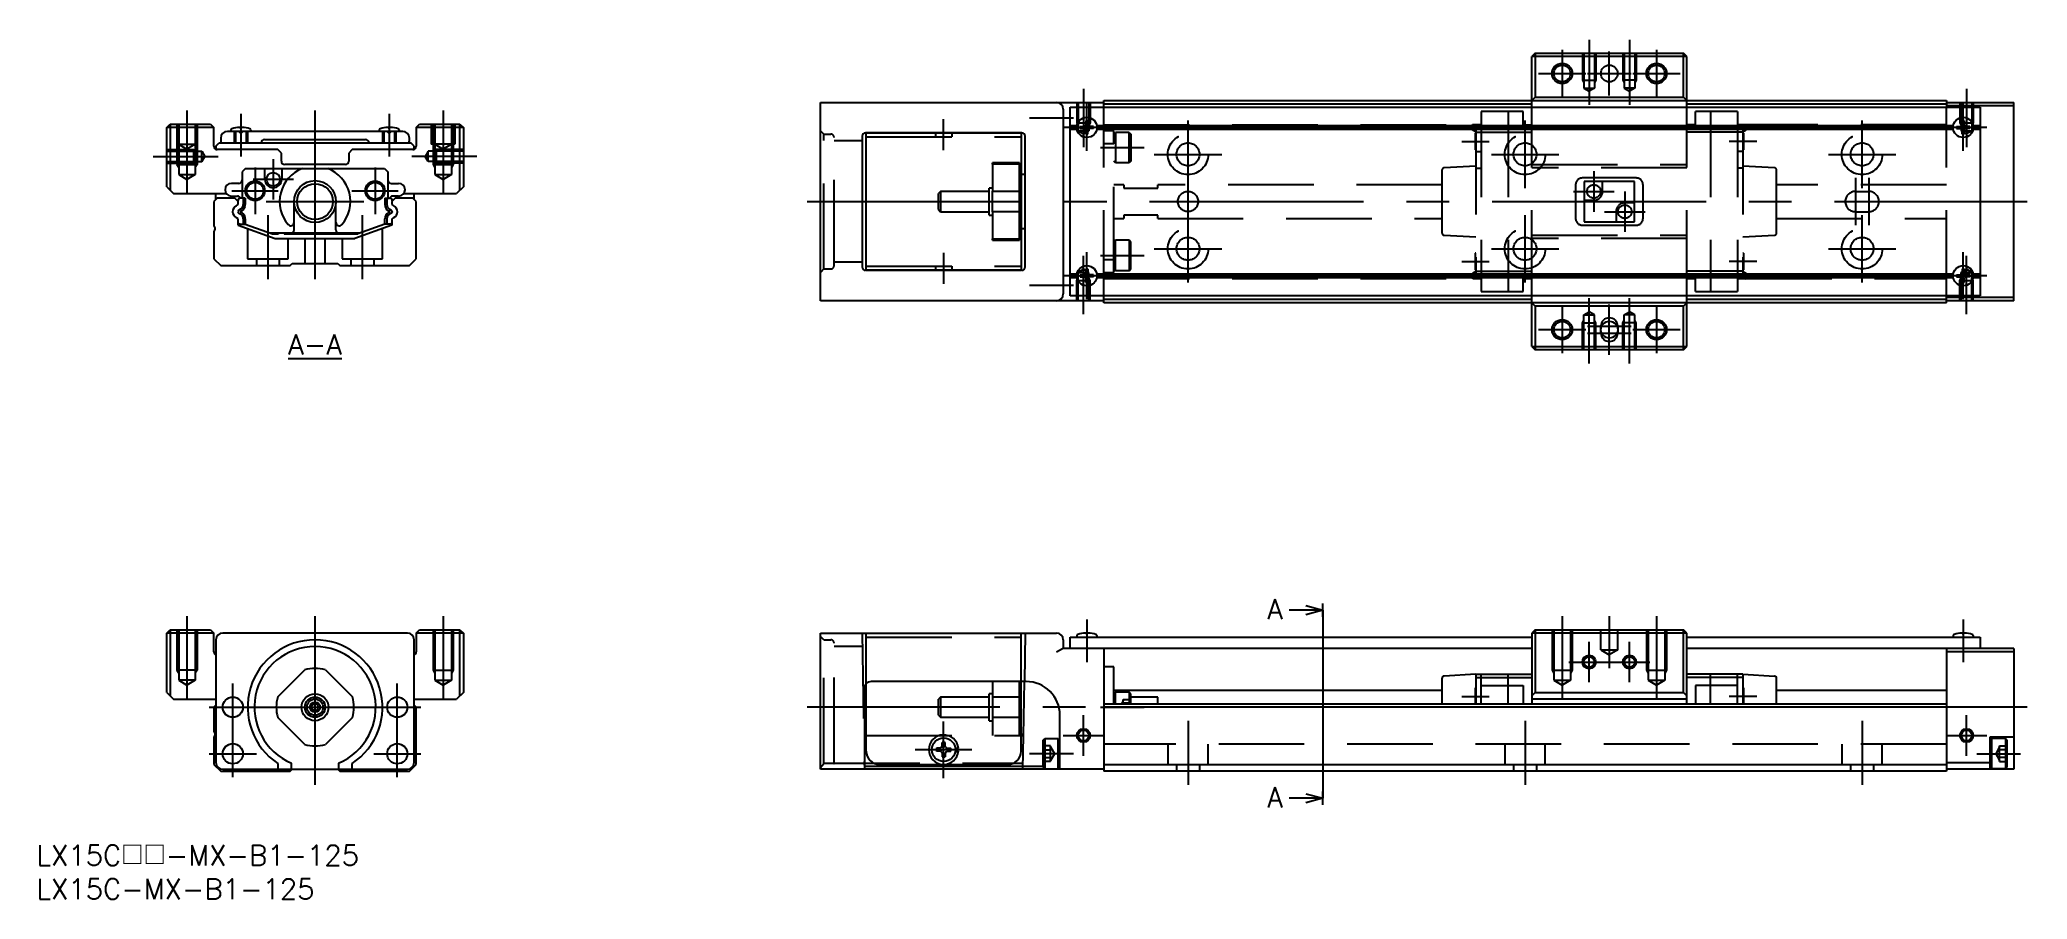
# Model space of a CAD drawing. Extents: x -41 to 254, y -28 to 99.
import ezdxf

# ---------------------------------------------------------------- set-up
doc = ezdxf.new("R2010")
doc.units = 0
doc.linetypes.add('CENTER', pattern=[50.8, 31.75, -6.35, 6.35, -6.35])
doc.linetypes.add('DASHED', pattern=[19.05, 12.7, -6.35])
doc.layers.get('0').update_dxf_attribs({"linetype": 'CONTINUOUS'})
doc.layers.add('CENTER', color=1, linetype='CENTER')
doc.styles.get("Standard").update_dxf_attribs({"font": 'txt.shx', "height": 3, "bigfont": 'bigfont.shx'})

# ---------------------------------------------------------------- blocks, each defined once
blk = doc.blocks.new('*U2')
at = {"color": 7, "linetype": 'CONTINUOUS'}
blk.add_text('LX15C□□-MX-B1-125', height=3, dxfattribs=at).set_placement((-41.35, -23.48))
blk = doc.blocks.new('*U3')
at = {"color": 7, "linetype": 'CONTINUOUS'}
blk.add_text('LX15C-MX-B1-125', height=3, dxfattribs=at).set_placement((-41.35, -28.48))
blk = doc.blocks.new('*U4')
at = {"color": 137, "linetype": 'CONTINUOUS'}
blk.add_text('%%UA-A', height=3, dxfattribs=at).set_placement((-4, 52.3))
blk = doc.blocks.new('*U5')
at = {"color": 137, "linetype": 'CONTINUOUS'}
blk.add_text('A', height=3, dxfattribs=at).set_placement((141.24, -14.86))
blk = doc.blocks.new('_OPEN30')
at = {"color": 0, "linetype": 'BYBLOCK'}
for p, q in [((-1, 0.27), (0, 0)), ((0, 0), (-1, -0.27)), ((0, 0), (-1, 0))]:
    blk.add_line(p, q, dxfattribs=at)
blk = doc.blocks.new('*U6')
at = {"color": 7, "linetype": 'CONTINUOUS'}
blk.add_lwpolyline([(147, -13.5), (144.5, -13.5)], dxfattribs=at)
at = {"color": 7, "linetype": 'CONTINUOUS', "xscale": 2.5, "yscale": 2.5, "zscale": 2.5}
blk.add_blockref('_OPEN30', (149.5, -13.5), dxfattribs=at)
blk = doc.blocks.new('*U7')
at = {"color": 137, "linetype": 'CONTINUOUS'}
blk.add_text('A', height=3, dxfattribs=at).set_placement((141.24, 13.04))
blk = doc.blocks.new('*U8')
at = {"color": 7, "linetype": 'CONTINUOUS'}
blk.add_lwpolyline([(147, 14.4), (144.5, 14.4)], dxfattribs=at)
at = {"color": 7, "linetype": 'CONTINUOUS', "xscale": 2.5, "yscale": 2.5, "zscale": 2.5}
blk.add_blockref('_OPEN30', (149.5, 14.4), dxfattribs=at)

msp = doc.modelspace()

# ---------------------------------------------------------------- linework, layer by layer
at = {"color": 7, "linetype": 'CONTINUOUS'}
for p, q in [((181, 97), (180.5, 96.5)), ((203.5, 96.5), (180.5, 96.5)), ((180.5, 89), (180.5, 96.5)), ((181, 97), (203, 97)), ((181, 97), (181, 90.5)), ((203, 90.5), (203, 97)), ((203.5, 96.5), (203, 97)), ((203.5, 89), (203.5, 96.5)), ((75, 60.3), (75, 89.7)), ((75, 89.7), (117, 89.7)), ((111, 88.7), (111, 61.3)), ((112, 89), (247, 89)), ((112, 61), (112, 89)), ((117, 90), (242, 90)), ((117, 89), (117, 90)), ((117, 89.5), (180.5, 89.5)), ((181, 90.5), (180.5, 90)), ((181, 90.5), (203, 90.5)), ((203.5, 90), (203, 90.5)), ((203.5, 89.5), (242, 89.5)), ((242, 90), (242, 89)), ((242, 89.7), (252, 89.7)), ((252, 89.2), (242, 89.2)), ((247, 89), (247, 61)), ((252, 60.3), (252, 89.7)), ((-22, 86), (-21.5, 86.5)), ((-22, 77.2), (-22, 86)), ((-15, 86), (-22, 86)), ((-21.5, 86.5), (-21.5, 76.7)), ((-21.5, 86.5), (-15.5, 86.5)), ((-15.5, 86.5), (-15, 86)), ((-15, 83.2), (-15, 86)), ((-12.48, 85.62), (-12.5, 85.4)), ((-11.15, 85.89), (-11.16, 85.99)), ((-10.85, 85.89), (-11.15, 85.89)), ((-10.85, 85.89), (-10.84, 85.99)), ((-9.52, 85.62), (-9.5, 85.4)), ((9.52, 85.62), (9.5, 85.4)), ((10.85, 85.89), (10.84, 85.99)), ((11.15, 85.89), (10.85, 85.89)), ((11.15, 85.89), (11.16, 85.99)), ((12.48, 85.62), (12.5, 85.4)), ((15, 86), (15.5, 86.5)), ((15, 86), (15, 83.2)), ((22, 86), (15, 86)), ((15.5, 86.5), (21.5, 86.5)), ((21.5, 76.7), (21.5, 86.5)), ((21.5, 86.5), (22, 86)), ((22, 86), (22, 77.2)), ((112, 86.3), (113.03, 86.3)), ((113, 86), (112, 86)), ((113.03, 85.7), (112, 85.7)), ((113.51, 86.15), (114.16, 86.16)), ((113.51, 85.85), (114.16, 85.84)), ((114.35, 86.99), (114.34, 86.34)), ((114.35, 85.01), (114.34, 85.66)), ((114.65, 86.99), (114.66, 86.34)), ((114.65, 85.01), (114.66, 85.66)), ((115.49, 86.15), (114.84, 86.16)), ((115.49, 85.85), (114.84, 85.84)), ((115.97, 86.3), (243.03, 86.3)), ((243.03, 85.7), (115.97, 85.7)), ((243, 86), (116, 86)), ((243.51, 86.15), (244.16, 86.16)), ((243.51, 85.85), (244.16, 85.84)), ((244.35, 86.99), (244.34, 86.34)), ((244.35, 85.01), (244.34, 85.66)), ((244.65, 86.99), (244.66, 86.34)), ((244.65, 85.01), (244.66, 85.66)), ((245.49, 86.15), (244.84, 86.16)), ((245.49, 85.85), (244.84, 85.84)), ((245.97, 86.3), (247, 86.3)), ((247, 85.7), (245.97, 85.7)), ((247, 86), (246, 86)), ((-14.7, 83.2), (-14.2, 83.7)), ((-14.7, 83.2), (-14.7, 82.74)), ((-5.5, 82.7), (-14.5, 82.7)), ((-14.2, 83.7), (14.2, 83.7)), ((-14, 84.4), (-14, 84)), ((13, 85.4), (-13, 85.4)), ((-11, 85.1), (-11.3, 85.4)), ((-10.7, 85.4), (-11, 85.1)), ((-7.5, 84.2), (7.5, 84.2)), ((-5, 82.2), (-5.5, 82.7)), ((5.5, 82.7), (5, 82.2)), ((14.5, 82.7), (5.5, 82.7)), ((11, 85.1), (10.7, 85.4)), ((11.3, 85.4), (11, 85.1)), ((14, 84), (14, 84.4)), ((14.7, 83.2), (14.2, 83.7)), ((14.7, 82.74), (14.7, 83.2)), ((81.15, 84.7), (81.15, 65.3)), ((104.85, 85.2), (81.65, 85.2)), ((81.75, 64.8), (81.75, 85.2)), ((81.75, 85.2), (104.75, 85.2)), ((104.75, 85.2), (104.75, 64.8)), ((105.35, 65.3), (105.35, 84.7)), ((-10.3, 79.9), (-10.8, 79.4)), ((-10.3, 79.9), (10.3, 79.9)), ((-7.45, 78.3), (-7.45, 79.9)), ((-5, 81), (-5, 82.2)), ((-4.95, 79.9), (-4.95, 78.3)), ((4.5, 80.5), (-4.5, 80.5)), ((5, 82.2), (5, 81)), ((10.3, 79.9), (10.8, 79.4)), ((-22, 77.2), (-21, 76.2)), ((-11.3, 77.7), (-12.4, 77.7)), ((-10.8, 79.4), (-10.8, 75.5)), ((10.8, 79.4), (10.8, 75.5)), ((11.3, 77.7), (12.4, 77.7)), ((22, 77.2), (21, 76.2)), ((105.35, 79), (104.75, 79)), ((-21, 76.2), (-13.17, 76.2)), ((-14.5, 75.5), (-15, 75)), ((-15, 75), (-15, 71.4)), ((-14.7, 75.3), (-14.7, 76.2)), ((-11.9, 75.5), (-14.5, 75.5)), ((-12.4, 75.8), (-11.5, 75.8)), ((-11.4, 75), (-11.9, 75.5)), ((-11.7, 74.37), (-11.4, 74.54)), ((-11.29, 73.74), (-11.47, 73.5)), ((-11.45, 75.1), (-11.45, 75.05)), ((-11.4, 74.54), (-11.4, 75)), ((-11.05, 73.88), (-11.29, 73.74)), ((-10.35, 75.5), (-11.05, 75.5)), ((-10.65, 75.5), (-10.65, 74.57)), ((-10.35, 75.5), (-10.35, 74.57)), ((-3.1, 70.8), (-3.1, 75)), ((3.1, 70.8), (3.1, 75)), ((10.35, 75.5), (11.05, 75.5)), ((10.35, 75.5), (10.35, 74.57)), ((10.65, 75.5), (10.65, 74.57)), ((11.05, 73.88), (11.29, 73.74)), ((11.29, 73.74), (11.47, 73.5)), ((11.9, 75.5), (11.4, 75)), ((11.4, 75), (11.4, 74.54)), ((11.4, 74.54), (11.66, 74.39)), ((11.45, 75.1), (11.45, 75.05)), ((12.4, 75.8), (11.5, 75.8)), ((14.5, 75.5), (11.9, 75.5)), ((13.17, 76.2), (21, 76.2)), ((15, 75), (14.5, 75.5)), ((14.7, 75.3), (14.7, 76.2)), ((15, 66.5), (15, 75)), ((-11.4, 72.46), (-11.66, 72.61)), ((-11.47, 73.5), (-11.32, 73.28)), ((-11.4, 71.5), (-11.4, 72.46)), ((-11.4, 71.5), (-5.91, 69.5)), ((-11.32, 73.28), (-11.03, 73.11)), ((-10.9, 73.62), (-11.11, 73.5)), ((-11.11, 73.5), (-10.88, 73.37)), ((-11.05, 71.66), (-10.35, 71.66)), ((-10.65, 72.46), (-10.65, 71.66)), ((-10.35, 72.46), (-10.35, 71.66)), ((-10.35, 71.66), (-6.33, 70.2)), ((11.4, 71.5), (5.91, 69.5)), ((10.35, 71.66), (6.33, 70.2)), ((10.35, 71.66), (10.35, 72.46)), ((11.05, 71.66), (10.35, 71.66)), ((10.65, 72.46), (10.65, 71.66)), ((11.11, 73.5), (10.88, 73.37)), ((10.9, 73.62), (11.11, 73.5)), ((11.32, 73.28), (11.03, 73.11)), ((11.47, 73.5), (11.32, 73.28)), ((11.7, 72.63), (11.4, 72.46)), ((11.4, 72.46), (11.4, 71.5)), ((104.75, 71), (105.35, 71)), ((-15, 70.6), (-15, 66.5)), ((6.6, 70.3), (-6.6, 70.3)), ((-6.33, 70.2), (-5.4, 70.2)), ((-5.91, 69.5), (5.91, 69.5)), ((-4.6, 70.2), (6.33, 70.2)), ((-15, 66.5), (-14, 65.5)), ((-14, 65.5), (-3.7, 65.5)), ((-3.7, 65.5), (-3.4, 65.8)), ((-3.4, 65.8), (3.4, 65.8)), ((3.4, 65.8), (3.7, 65.5)), ((3.7, 65.5), (14, 65.5)), ((14, 65.5), (15, 66.5)), ((114.35, 64.99), (114.34, 64.34)), ((114.65, 64.99), (114.66, 64.34)), ((244.35, 64.99), (244.34, 64.34)), ((244.65, 64.99), (244.66, 64.34)), ((104.85, 64.8), (81.65, 64.8)), ((81.75, 64.8), (104.75, 64.8)), ((112, 64.3), (113.03, 64.3)), ((113, 64), (112, 64)), ((113.03, 63.7), (112, 63.7)), ((113.51, 64.15), (114.16, 64.16)), ((113.51, 63.85), (114.16, 63.84)), ((114.35, 63.01), (114.34, 63.66)), ((114.65, 63.01), (114.66, 63.66)), ((115.49, 64.15), (114.84, 64.16)), ((115.49, 63.85), (114.84, 63.84)), ((115.97, 64.3), (243.03, 64.3)), ((243.03, 63.7), (115.97, 63.7)), ((243, 64), (116, 64)), ((243.51, 64.15), (244.16, 64.16)), ((243.51, 63.85), (244.16, 63.84)), ((244.35, 63.01), (244.34, 63.66)), ((244.65, 63.01), (244.66, 63.66)), ((245.49, 64.15), (244.84, 64.16)), ((245.49, 63.85), (244.84, 63.84)), ((245.97, 64.3), (247, 64.3)), ((247, 63.7), (245.97, 63.7)), ((247, 64), (246, 64)), ((117, 60.3), (75, 60.3)), ((247, 61), (112, 61)), ((117, 60), (117, 61)), ((117, 60.5), (180.5, 60.5)), ((242, 60), (117, 60)), ((180.5, 53.5), (180.5, 61)), ((180.5, 60), (181, 59.5)), ((203, 59.5), (181, 59.5)), ((181, 59.5), (181, 53)), ((203, 59.5), (203.5, 60)), ((203, 53), (203, 59.5)), ((203.5, 53.5), (203.5, 61)), ((203.5, 60.5), (242, 60.5)), ((242, 60), (242, 61)), ((242, 60.8), (252, 60.8)), ((252, 60.3), (242, 60.3)), ((190.75, 55.5), (190.75, 56.5)), ((193.25, 56.5), (193.25, 55.5)), ((180.5, 53.5), (203.5, 53.5)), ((180.5, 53.5), (181, 53)), ((203, 53), (203.5, 53.5)), ((203, 53), (181, 53)), ((-22, 11), (-21.5, 11.5)), ((-22, 2.2), (-22, 11)), ((-15, 11), (-22, 11)), ((-21.5, 11.5), (-21.5, 1.7)), ((-21.5, 11.5), (-15.5, 11.5)), ((-15.5, 11.5), (-15, 11)), ((-15, 8.2), (-15, 11)), ((-14.7, 10), (-14.7, -8.2)), ((13.7, 11), (-13.7, 11)), ((14.7, -8.2), (14.7, 10)), ((15, 11), (15.5, 11.5)), ((22, 11), (15, 11)), ((15, 11), (15, 8.2)), ((15.5, 11.5), (21.5, 11.5)), ((21.5, 1.7), (21.5, 11.5)), ((21.5, 11.5), (22, 11)), ((22, 11), (22, 2.2)), ((75, 11), (110, 11)), ((75, -9.2), (75, 11)), ((111, 10), (111, 8.7)), ((112, 10.4), (180.5, 10.4)), ((112, 8.7), (112, 10.4)), ((113.02, 10.62), (113, 10.4)), ((114.35, 10.89), (114.34, 10.99)), ((114.65, 10.89), (114.35, 10.89)), ((114.65, 10.89), (114.66, 10.99)), ((115.98, 10.62), (116, 10.4)), ((181, 11.5), (180.5, 11)), ((203.5, 11), (180.5, 11)), ((180.5, 11), (180.5, 0.5)), ((181, 11.5), (203, 11.5)), ((181, 11.5), (181, 2.2)), ((203, 2.2), (203, 11.5)), ((203.5, 11), (203, 11.5)), ((203.5, 0.5), (203.5, 11)), ((203.5, 10.4), (247, 10.4)), ((243.02, 10.62), (243, 10.4)), ((244.35, 10.89), (244.34, 10.99)), ((244.65, 10.89), (244.35, 10.89)), ((244.65, 10.89), (244.66, 10.99)), ((245.98, 10.62), (246, 10.4)), ((247, 10.4), (247, 8.7)), ((110, 8.2), (110.87, 8.7)), ((180.5, 8.7), (110.87, 8.7)), ((117, 8.7), (117, -9.5)), ((118.5, 6), (117, 6)), ((118.5, 0.5), (118.5, 6)), ((252, 8.7), (203.5, 8.7)), ((242, 8.7), (242, -9.5)), ((252, 8.2), (242, 8.2)), ((252, 8.7), (252, -9.2)), ((-5.54, 1.53), (-1.53, 5.54)), ((1.53, 5.54), (5.54, 1.53)), ((81.75, -6.5), (81.75, 3.46)), ((104.75, 3.8), (82.5, 3.8)), ((104.75, -6.5), (104.75, 3.8)), ((105.5, 3.8), (104.75, 3.8)), ((105.09, -4.2), (105.23, 3.8)), ((167.2, 0.5), (167.2, 4.32)), ((172.2, 4.9), (167.48, 4.62)), ((172.2, 4.9), (180.5, 4.9)), ((172.2, 4.9), (172.2, 0.5)), ((172.2, 4.4), (180.5, 4.4)), ((173, 0.5), (173, 4.9)), ((173, 3.2), (179.2, 3.2)), ((177, 0.5), (177, 4.9)), ((179.2, 3.2), (179.2, 0.5)), ((211.8, 4.9), (203.5, 4.9)), ((211.8, 4.4), (203.5, 4.4)), ((204.8, 3.2), (204.8, 0.5)), ((211, 3.2), (204.8, 3.2)), ((207, 0.5), (207, 4.9)), ((211, 0.5), (211, 4.9)), ((211.8, 4.9), (211.8, 0.5)), ((211.8, 4.9), (216.52, 4.62)), ((216.8, 0.5), (216.8, 4.32)), ((-22, 2.2), (-21, 1.2)), ((-21, 1.2), (-14.7, 1.2)), ((-14.7, 0.3), (-15, 0)), ((-15, 0), (-15, -3.6)), ((14.7, 1.2), (21, 1.2)), ((15, 0), (14.7, 0.3)), ((15, -8.5), (15, 0)), ((22, 2.2), (21, 1.2)), ((81.5, 2.8), (81.5, -9.2)), ((117, 0.5), (242, 0.5)), ((242, 0), (117, 0)), ((167.2, 2.5), (118.5, 2.5)), ((118.75, 2.25), (118.5, 2)), ((118.75, 0.5), (118.75, 2.25)), ((120.75, 2.25), (118.75, 2.25)), ((120.75, 2.25), (120.75, 0.5)), ((121, 2), (120.75, 2.25)), ((121, 0.5), (121, 2)), ((125, 1.5), (121, 1.5)), ((125, 0.5), (125, 1.5)), ((172.1, 2.85), (172.1, 0.5)), ((172.2, 2.85), (172.1, 2.85)), ((181, 2.2), (180.5, 1.7)), ((203.5, 1.2), (180.5, 1.2)), ((181, 2.2), (203, 2.2)), ((203.5, 1.7), (203, 2.2)), ((211.9, 2.85), (211.8, 2.85)), ((211.9, 2.85), (211.9, 0.5)), ((242, 2.5), (216.8, 2.5)), ((-1.53, -5.54), (-5.54, -1.53)), ((5.54, -1.53), (1.53, -5.54)), ((110.5, -9.2), (110.5, -1.2)), ((-15, -4.4), (-15, -8.5)), ((81.5, -4.2), (81.75, -4.2)), ((92.91, -5.96), (93.01, -5.73)), ((93.01, -5.73), (93.02, -5.22)), ((93.49, -5.73), (93.48, -5.22)), ((93.59, -5.96), (93.49, -5.73)), ((104.75, -4), (105.09, -4)), ((104.75, -4.2), (105.09, -4.2)), ((108, -4.9), (108.25, -4.65)), ((108, -8.9), (108, -4.9)), ((108.25, -4.65), (108.25, -9.15)), ((108.25, -4.65), (110.25, -4.65)), ((110.25, -9.15), (110.25, -4.65)), ((110.25, -4.65), (110.5, -4.9)), ((248.5, -9.2), (248.5, -4.4)), ((248.5, -4.4), (252, -4.4)), ((248.75, -4.65), (248.5, -4.9)), ((248.75, -9.15), (248.75, -4.65)), ((250.75, -4.65), (248.75, -4.65)), ((250.75, -4.65), (250.75, -9.15)), ((251, -4.9), (250.75, -4.65)), ((251, -8.9), (251, -4.9)), ((-15, -8.5), (-14, -9.5)), ((-5.5, -8.35), (-5.5, -9.2)), ((-3.5, -9.2), (-3.5, -8.29)), ((3.5, -8.29), (3.5, -9.2)), ((5.5, -9.2), (5.5, -8.35)), ((14, -9.5), (15, -8.5)), ((81.5, -8.72), (108, -8.72)), ((83.75, -8.5), (102.75, -8.5)), ((92.68, -6.06), (92.17, -6.07)), ((92.68, -6.54), (92.17, -6.53)), ((92.91, -5.96), (92.68, -6.06)), ((92.91, -6.64), (92.68, -6.54)), ((92.91, -6.64), (93.01, -6.87)), ((93.01, -6.87), (93.02, -7.38)), ((93.49, -6.87), (93.48, -7.38)), ((93.59, -6.64), (93.49, -6.87)), ((93.59, -5.96), (93.82, -6.06)), ((93.59, -6.64), (93.82, -6.54)), ((93.82, -6.06), (94.33, -6.07)), ((93.82, -6.54), (94.33, -6.53)), ((95.43, -6.63), (94.97, -6.63)), ((95.44, -6.11), (94.99, -6.11)), ((95.44, -6.49), (94.99, -6.49)), ((117, -8.5), (242, -8.5)), ((242, -8.2), (248.5, -8.2)), ((-14, -9.5), (-3.7, -9.5)), ((-13.7, -9.2), (13.7, -9.2)), ((-3.7, -9.5), (-3.4, -9.2)), ((3.4, -9.2), (3.7, -9.5)), ((3.7, -9.5), (14, -9.5)), ((117, -9.2), (75, -9.2)), ((108.25, -9.15), (108, -8.9)), ((108.25, -9.15), (110.25, -9.15)), ((110.5, -8.9), (110.25, -9.15)), ((242, -9.5), (117, -9.5)), ((252, -9.2), (242, -9.2)), ((248.5, -8.9), (248.75, -9.15)), ((250.75, -9.15), (248.75, -9.15)), ((250.75, -9.15), (251, -8.9))]:
    msp.add_line(p, q, dxfattribs=at)
at = {"color": 3, "linetype": 'DASHED'}
for p, q in [((188, 97), (188, 93)), ((188.22, 97), (188.22, 91.8)), ((189.78, 97), (189.78, 91.8)), ((190, 97), (190, 93)), ((194, 97), (194, 93)), ((194.22, 97), (194.22, 91.8)), ((195.78, 97), (195.78, 91.8)), ((196, 97), (196, 93)), ((188, 93), (190, 93)), ((188, 93), (188.22, 92.63)), ((188.22, 91.8), (189.78, 91.8)), ((188.22, 91.8), (189, 91.35)), ((189.78, 91.8), (189, 91.35)), ((190, 93), (189.78, 92.63)), ((194, 93), (194.22, 92.63)), ((196, 93), (194, 93)), ((194.22, 91.8), (195, 91.35)), ((195.78, 91.8), (194.22, 91.8)), ((195.78, 91.8), (195, 91.35)), ((196, 93), (195.78, 92.63)), ((113, 89.7), (113, 86.7)), ((113.22, 89.7), (113.22, 85.5)), ((114.78, 89.7), (114.78, 85.5)), ((115, 89.7), (115, 86.7)), ((117, 61), (117, 89)), ((180.5, 61), (180.5, 89)), ((203.5, 61), (203.5, 89)), ((242, 61), (242, 89)), ((244, 89.7), (244, 86.7)), ((244.22, 89.7), (244.22, 85.5)), ((245.78, 89.7), (245.78, 85.5)), ((246, 89.7), (246, 86.7)), ((-20.5, 86.5), (-20.5, 80.5)), ((-20.25, 86.5), (-20.25, 83.5)), ((-20.23, 86.5), (-20.23, 79)), ((-17.77, 86.5), (-17.77, 79)), ((-17.75, 86.5), (-17.75, 83.5)), ((-17.5, 86.5), (-17.5, 80.5)), ((17.25, 86.5), (17.25, 83.5)), ((17.5, 86.5), (17.5, 80.5)), ((17.77, 86.5), (17.77, 79)), ((20.23, 86.5), (20.23, 79)), ((20.5, 86.5), (20.5, 80.5)), ((20.75, 86.5), (20.75, 83.5)), ((113, 86.7), (113.22, 86.33)), ((113, 86.7), (115, 86.7)), ((115, 86.7), (114.78, 86.33)), ((117, 86.4), (171.7, 86.4)), ((173, 85.8), (171.7, 86.45)), ((171.7, 85.65), (171.7, 86.45)), ((172.2, 85.35), (171.7, 85.65)), ((173, 86.4), (171.8, 86.4)), ((171.9, 86.4), (173, 86.12)), ((172.2, 85.8), (172.2, 64.2)), ((172.2, 85.8), (180.5, 85.8)), ((172.85, 86.4), (173, 86.36)), ((173, 88.35), (173, 61.65)), ((179.2, 88.35), (173, 88.35)), ((177, 88.35), (177, 61.65)), ((179.2, 85.8), (179.2, 88.35)), ((179.2, 86.4), (180.5, 86.4)), ((179.2, 86), (180.5, 86)), ((204.8, 86.4), (203.5, 86.4)), ((204.8, 86), (203.5, 86)), ((211.8, 85.8), (203.5, 85.8)), ((211, 88.35), (204.8, 88.35)), ((204.8, 85.8), (204.8, 88.35)), ((207, 88.35), (207, 61.65)), ((211, 88.35), (211, 61.65)), ((211, 85.8), (212.3, 86.45)), ((212.2, 86.4), (211, 86.4)), ((212.1, 86.4), (211, 86.12)), ((211.15, 86.4), (211, 86.36)), ((211.8, 85.8), (211.8, 64.2)), ((211.8, 85.35), (212.3, 85.65)), ((212.3, 85.65), (212.3, 86.45)), ((242, 86.4), (212.3, 86.4)), ((244, 86.7), (246, 86.7)), ((244, 86.7), (244.22, 86.33)), ((246, 86.7), (245.78, 86.33)), ((-22, 82.7), (-18, 82.7)), ((-20.25, 83.5), (-19, 82.78)), ((-20.25, 83.5), (-17.75, 83.5)), ((-17.75, 83.5), (-19, 82.78)), ((-18, 82.7), (-17.63, 82.48)), ((-18, 80.7), (-18, 82.7)), ((-12, 85.4), (-12, 83.7)), ((-11.78, 85.4), (-11.78, 83.7)), ((-10.22, 85.4), (-10.22, 83.7)), ((-10, 85.4), (-10, 83.7)), ((10, 85.4), (10, 83.7)), ((10.22, 85.4), (10.22, 83.7)), ((11.78, 85.4), (11.78, 83.7)), ((12, 85.4), (12, 83.7)), ((20.75, 83.5), (17.25, 83.5)), ((18, 82.7), (17.63, 82.48)), ((17.75, 83.5), (19, 82.78)), ((22, 82.7), (18, 82.7)), ((18, 80.7), (18, 82.7)), ((20.25, 83.5), (19, 82.78)), ((75.5, 85), (75, 85.5)), ((75.5, 65), (75.5, 85)), ((75.5, 85), (76.5, 85)), ((77, 65.5), (77, 84.5)), ((81.18, 84), (77, 84)), ((81.75, 84.6), (104.75, 84.6)), ((92.05, 85.2), (92.05, 84.6)), ((94.45, 85.2), (94.45, 84.6)), ((113.22, 85.5), (114, 85.05)), ((113.22, 85.5), (114.78, 85.5)), ((114.78, 85.5), (114, 85.05)), ((118.5, 85.5), (117, 85.5)), ((117, 83.62), (118.5, 83.62)), ((118.5, 64.5), (118.5, 85.5)), ((118.5, 85), (118.75, 85.25)), ((118.75, 85.25), (118.75, 80.75)), ((120.75, 85.25), (118.75, 85.25)), ((120.75, 80.75), (120.75, 85.25)), ((120.75, 85.25), (121, 85)), ((121, 85), (121, 81)), ((172.1, 85.15), (172.1, 82.65)), ((172.2, 85.15), (172.1, 85.15)), ((172.1, 82.65), (172.2, 82.65)), ((172.2, 85.3), (180.5, 85.3)), ((211.8, 85.3), (203.5, 85.3)), ((211.9, 85.15), (211.8, 85.15)), ((211.8, 82.65), (211.9, 82.65)), ((211.9, 85.15), (211.9, 82.65)), ((244.22, 85.5), (245, 85.05)), ((244.22, 85.5), (245.78, 85.5)), ((245.78, 85.5), (245, 85.05)), ((-22, 82.48), (-16.8, 82.48)), ((-22, 80.92), (-16.8, 80.92)), ((-22, 80.7), (-18, 80.7)), ((-20.5, 80.5), (-17.5, 80.5)), ((-20.5, 80.5), (-20.23, 80.03)), ((-18, 80.7), (-17.63, 80.92)), ((-17.5, 80.5), (-17.77, 80.03)), ((-16.8, 80.92), (-16.8, 82.48)), ((-16.8, 82.48), (-16.35, 81.7)), ((-16.8, 80.92), (-16.35, 81.7)), ((16.8, 82.48), (16.35, 81.7)), ((16.8, 80.92), (16.35, 81.7)), ((22, 82.48), (16.8, 82.48)), ((16.8, 80.92), (16.8, 82.48)), ((22, 80.92), (16.8, 80.92)), ((17.5, 80.5), (20.5, 80.5)), ((17.5, 80.5), (17.77, 80.03)), ((18, 80.7), (17.63, 80.92)), ((22, 80.7), (18, 80.7)), ((20.5, 80.5), (20.23, 80.03)), ((104.5, 80.75), (100.5, 80.75)), ((100.5, 80.54), (100.5, 80.75)), ((100.5, 80.54), (100.5, 76.53)), ((104.5, 80.54), (100.5, 80.54)), ((104.5, 80.54), (104.5, 80.75)), ((104.5, 76.53), (104.5, 80.54)), ((118.75, 80.75), (118.5, 81)), ((120.75, 80.75), (118.75, 80.75)), ((121, 81), (120.75, 80.75)), ((167.2, 70.3), (167.2, 79.7)), ((172.2, 80.25), (167.48, 80)), ((172.2, 82.45), (173, 82.45)), ((172.2, 79.95), (173, 79.95)), ((180.5, 80.5), (203.5, 80.5)), ((203.5, 80), (180.5, 80)), ((211.8, 82.45), (211, 82.45)), ((211.8, 79.95), (211, 79.95)), ((216.52, 80), (211.8, 80.25)), ((216.8, 70.3), (216.8, 79.7)), ((-20.23, 79), (-17.77, 79)), ((-20.23, 79), (-19, 78.29)), ((-17.77, 79), (-19, 78.29)), ((17.77, 79), (20.23, 79)), ((17.77, 79), (19, 78.29)), ((20.23, 79), (19, 78.29)), ((100.5, 77), (100, 77)), ((100, 73), (100, 77)), ((104.75, 79), (104.5, 79)), ((120, 77.5), (118.5, 77.5)), ((120, 77.5), (120, 77)), ((120, 77), (125, 77)), ((167.2, 77.5), (125, 77.5)), ((125, 77), (125, 77.5)), ((187, 77.5), (187, 72.5)), ((196, 78.5), (188, 78.5)), ((195.75, 78), (188.25, 78)), ((188.25, 78), (188.25, 72)), ((191, 76.5), (191, 78)), ((195.75, 72), (195.75, 78)), ((197, 72.5), (197, 77.5)), ((242, 77.5), (216.8, 77.5)), ((92.8, 76.5), (92.5, 76.2)), ((92.5, 73.8), (92.5, 76.2)), ((92.5, 73.8), (92.8, 73.5)), ((100, 76.5), (92.8, 76.5)), ((92.8, 76.5), (92.8, 73.5)), ((100.5, 76.53), (104.5, 76.53)), ((100.5, 73.47), (100.5, 76.53)), ((104.5, 73.47), (104.5, 76.53)), ((188.25, 75.2), (189.7, 75.2)), ((195.75, 74.8), (194.3, 74.8)), ((228.5, 76.5), (230.5, 76.5)), ((-10, 70.99), (-10, 66.5)), ((10, 66.5), (10, 70.99)), ((92.8, 73.5), (100, 73.5)), ((100, 73), (100.5, 73)), ((100.5, 73.47), (100.5, 69.46)), ((104.5, 73.47), (100.5, 73.47)), ((104.5, 69.46), (104.5, 73.47)), ((104.5, 71), (104.75, 71)), ((118.5, 72.5), (120, 72.5)), ((125, 73), (120, 73)), ((120, 73), (120, 72.5)), ((125, 72.5), (125, 73)), ((125, 72.5), (167.2, 72.5)), ((188, 71.5), (196, 71.5)), ((188.25, 72), (195.75, 72)), ((193, 73.5), (193, 72)), ((216.8, 72.5), (242, 72.5)), ((228.5, 73.5), (230.5, 73.5)), ((-4, 66.5), (-4, 69.5)), ((-1.5, 69.5), (-1.5, 65.8)), ((1.5, 65.8), (1.5, 69.5)), ((4, 69.5), (4, 66.5)), ((100.5, 69.46), (104.5, 69.46)), ((100.5, 69.25), (100.5, 69.46)), ((100.5, 69.25), (104.5, 69.25)), ((104.5, 69.25), (104.5, 69.46)), ((118.75, 69.25), (118.5, 69)), ((118.75, 64.75), (118.75, 69.25)), ((120.75, 69.25), (118.75, 69.25)), ((120.75, 69.25), (120.75, 64.75)), ((121, 69), (120.75, 69.25)), ((121, 65), (121, 69)), ((167.48, 70), (172.2, 69.75)), ((180.5, 70), (203.5, 70)), ((203.5, 69.5), (180.5, 69.5)), ((211.8, 69.75), (216.52, 70)), ((-10, 66.5), (-4, 66.5)), ((-8.7, 66.5), (-8.7, 65.5)), ((-5.3, 66.5), (-5.3, 65.5)), ((4, 66.5), (10, 66.5)), ((5.3, 66.5), (5.3, 65.5)), ((8.7, 66.5), (8.7, 65.5)), ((75.5, 65), (75, 64.5)), ((75.5, 65), (76.5, 65)), ((81.18, 66), (77, 66)), ((81.75, 65.4), (104.75, 65.4)), ((92.05, 65.4), (92.05, 64.8)), ((94.45, 65.4), (94.45, 64.8)), ((113.22, 64.5), (114, 64.95)), ((114.78, 64.5), (114, 64.95)), ((118.5, 66.38), (117, 66.38)), ((118.5, 65), (118.75, 64.75)), ((120.75, 64.75), (121, 65)), ((172.1, 67.35), (172.1, 64.85)), ((172.2, 67.35), (172.1, 67.35)), ((211.9, 67.35), (211.8, 67.35)), ((211.9, 67.35), (211.9, 64.85)), ((244.22, 64.5), (245, 64.95)), ((245.78, 64.5), (245, 64.95)), ((113, 63.3), (113.22, 63.67)), ((113, 60.3), (113, 63.3)), ((113, 63.3), (115, 63.3)), ((113.22, 60.3), (113.22, 64.5)), ((113.22, 64.5), (114.78, 64.5)), ((114.78, 60.3), (114.78, 64.5)), ((115, 63.3), (114.78, 63.67)), ((115, 60.3), (115, 63.3)), ((117, 64.5), (118.5, 64.5)), ((117, 63.6), (171.7, 63.6)), ((120.75, 64.75), (118.75, 64.75)), ((172.2, 64.65), (171.7, 64.35)), ((171.7, 64.35), (171.7, 63.55)), ((173, 64.2), (171.7, 63.55)), ((171.8, 63.6), (173, 63.6)), ((171.9, 63.6), (173, 63.87)), ((172.1, 64.85), (172.2, 64.85)), ((172.2, 64.7), (180.5, 64.7)), ((172.2, 64.2), (180.5, 64.2)), ((172.85, 63.6), (173, 63.64)), ((179.2, 61.65), (179.2, 64.2)), ((179.2, 64), (180.5, 64)), ((179.2, 63.6), (180.5, 63.6)), ((211.8, 64.7), (203.5, 64.7)), ((211.8, 64.2), (203.5, 64.2)), ((204.8, 64), (203.5, 64)), ((203.5, 63.6), (204.8, 63.6)), ((204.8, 61.65), (204.8, 64.2)), ((211, 64.2), (212.3, 63.55)), ((212.1, 63.6), (211, 63.87)), ((211.15, 63.6), (211, 63.64)), ((211, 63.6), (212.2, 63.6)), ((211.8, 64.85), (211.9, 64.85)), ((211.8, 64.65), (212.3, 64.35)), ((212.3, 64.35), (212.3, 63.55)), ((212.3, 63.6), (242, 63.6)), ((244, 63.3), (244.22, 63.67)), ((244, 63.3), (246, 63.3)), ((244, 60.3), (244, 63.3)), ((244.22, 60.3), (244.22, 64.5)), ((244.22, 64.5), (245.78, 64.5)), ((245.78, 60.3), (245.78, 64.5)), ((246, 63.3), (245.78, 63.67)), ((246, 60.3), (246, 63.3)), ((173, 61.65), (179.2, 61.65)), ((204.8, 61.65), (211, 61.65)), ((188, 57), (188.22, 57.37)), ((188, 57), (190, 57)), ((188, 53), (188, 57)), ((188.22, 58.2), (189, 58.65)), ((188.22, 58.2), (189.78, 58.2)), ((188.22, 53), (188.22, 58.2)), ((189.78, 58.2), (189, 58.65)), ((189.78, 53), (189.78, 58.2)), ((190, 57), (189.78, 57.37)), ((190, 53), (190, 57)), ((194, 57), (194.22, 57.37)), ((196, 57), (194, 57)), ((194, 53), (194, 57)), ((194.22, 58.2), (195, 58.65)), ((194.22, 53), (194.22, 58.2)), ((195.78, 58.2), (194.22, 58.2)), ((195.78, 58.2), (195, 58.65)), ((195.78, 53), (195.78, 58.2)), ((196, 57), (195.78, 57.37)), ((196, 53), (196, 57)), ((-20.5, 11.5), (-20.5, 5.5)), ((-20.23, 11.5), (-20.23, 4)), ((-17.77, 11.5), (-17.77, 4)), ((-17.5, 11.5), (-17.5, 5.5)), ((17.5, 11.5), (17.5, 5.5)), ((17.77, 11.5), (17.77, 4)), ((20.23, 11.5), (20.23, 4)), ((20.5, 11.5), (20.5, 5.5)), ((75.5, 10), (75, 10.5)), ((75.5, -8.35), (75.5, 10)), ((75.5, 10), (76.5, 10)), ((77, -8.29), (77, 9.5)), ((81.18, 9), (77, 9)), ((81.15, 11), (81.5, -9.2)), ((81.75, 3.46), (81.75, 11)), ((81.75, 10.4), (104.75, 10.4)), ((104.75, 3.8), (104.75, 11)), ((105.35, 11), (105.23, 3.8)), ((183.5, 11.5), (183.5, 5.5)), ((183.77, 11.5), (183.77, 4)), ((186.23, 11.5), (186.23, 4)), ((186.5, 11.5), (186.5, 5.5)), ((190.75, 8.5), (190.75, 11.5)), ((193.25, 8.5), (193.25, 11.5)), ((197.5, 11.5), (197.5, 5.5)), ((197.77, 11.5), (197.77, 4)), ((200.23, 11.5), (200.23, 4)), ((200.5, 11.5), (200.5, 5.5)), ((190.75, 8.5), (193.25, 8.5)), ((190.75, 8.5), (192, 7.78)), ((193.25, 8.5), (192, 7.78)), ((-17.5, 5.5), (-20.5, 5.5)), ((-20.5, 5.5), (-20.23, 5.03)), ((-17.77, 4), (-20.23, 4)), ((-20.23, 4), (-19, 3.29)), ((-17.77, 4), (-19, 3.29)), ((-17.5, 5.5), (-17.77, 5.03)), ((17.5, 5.5), (20.5, 5.5)), ((17.5, 5.5), (17.77, 5.03)), ((17.77, 4), (19, 3.29)), ((17.77, 4), (20.23, 4)), ((20.23, 4), (19, 3.29)), ((20.5, 5.5), (20.23, 5.03)), ((100.5, 3.8), (100.5, -4.2)), ((104.5, -4.2), (104.5, 3.8)), ((183.5, 5.5), (186.5, 5.5)), ((183.5, 5.5), (183.77, 5.03)), ((183.77, 4), (186.23, 4)), ((183.77, 4), (185, 3.29)), ((186.23, 4), (185, 3.29)), ((186.5, 5.5), (186.23, 5.03)), ((197.5, 5.5), (200.5, 5.5)), ((197.5, 5.5), (197.77, 5.03)), ((197.77, 4), (199, 3.29)), ((197.77, 4), (200.23, 4)), ((200.23, 4), (199, 3.29)), ((200.5, 5.5), (200.23, 5.03)), ((92.8, 1.5), (92.5, 1.2)), ((92.5, -1.2), (92.5, 1.2)), ((100, 1.5), (92.8, 1.5)), ((92.8, 1.5), (92.8, -1.5)), ((100, -2), (100, 2)), ((100.5, 2), (100, 2)), ((100.5, 1.53), (104.5, 1.53)), ((119.9, 1), (119.61, 0.5)), ((119.9, 0.5), (119.9, 1.15)), ((119.9, 1.15), (121, 1.15)), ((121, 0.58), (119.9, 0.58)), ((92.5, -1.2), (92.8, -1.5)), ((92.8, -1.5), (100, -1.5)), ((100, -2), (100.5, -2)), ((104.5, -1.53), (100.5, -1.53)), ((81.75, -4.2), (104.75, -4.2)), ((104.5, -4), (104.75, -4)), ((105, -9.2), (105.09, -4.2)), ((109.1, -5.75), (108, -5.75)), ((109.1, -8.05), (109.1, -5.75)), ((242, -5.5), (117, -5.5)), ((126.5, -5.5), (126.5, -8.5)), ((132.5, -8.5), (132.5, -5.5)), ((176.5, -5.5), (176.5, -8.5)), ((182.5, -8.5), (182.5, -5.5)), ((226.5, -5.5), (226.5, -8.5)), ((232.5, -8.5), (232.5, -5.5)), ((249.9, -5.75), (251, -5.75)), ((249.9, -8.05), (249.9, -5.75)), ((75, -8.94), (75.5, -8.35)), ((76.94, -8.35), (75.5, -8.35)), ((77, -8.29), (105.02, -8.29)), ((108, -6.32), (109.1, -6.32)), ((108, -7.48), (109.1, -7.48)), ((109.1, -8.05), (108, -8.05)), ((109.1, -5.9), (109.68, -6.9)), ((109.68, -6.9), (109.1, -7.9)), ((127.8, -8.5), (127.8, -9.5)), ((131.2, -8.5), (131.2, -9.5)), ((177.8, -8.5), (177.8, -9.5)), ((181.2, -8.5), (181.2, -9.5)), ((227.8, -8.5), (227.8, -9.5)), ((231.2, -8.5), (231.2, -9.5)), ((249.9, -5.9), (249.32, -6.9)), ((249.32, -6.9), (249.9, -7.9)), ((251, -6.32), (249.9, -6.32)), ((251, -7.48), (249.9, -7.48)), ((249.9, -8.05), (251, -8.05))]:
    msp.add_line(p, q, dxfattribs=at)
at = {"color": 3, "linetype": 'CONTINUOUS'}
for centre, radius in [((185, 94), 1.5), ((199, 94), 1.5), ((185, 56), 1.5), ((199, 56), 1.5), ((189, 6.7), 1), ((195, 6.7), 1), ((114, -4.2), 1), ((245, -4.2), 1)]:
    msp.add_circle(centre, radius, dxfattribs=at)
at = {"color": 7, "linetype": 'CONTINUOUS'}
for centre, radius in [((185, 94), 1.23), ((192, 94), 1.25), ((199, 94), 1.23), ((114.5, 86), 1.5), ((244.5, 86), 1.5), ((-8.9, 76.6), 1.45), ((-8.9, 76.6), 1.25), ((-6.2, 78.3), 1), ((0, 75), 3.1), ((0, 75), 2.65), ((8.9, 76.6), 1.45), ((8.9, 76.6), 1.25), ((114.5, 64), 1.5), ((244.5, 64), 1.5), ((185, 56), 1.23), ((192, 56), 1.25), ((199, 56), 1.23), ((189, 6.7), 0.783), ((195, 6.7), 0.783), ((-12.2, 0), 1.5), ((0, 0), 2), ((0, 0), 1.5), ((0, 0), 1.2), ((0, 0), 0.75), ((0, 0), 0.5), ((12.2, 0), 1.5), ((-12.2, -6.9), 1.5), ((12.2, -6.9), 1.5), ((93.25, -6.3), 1.75), ((114, -4.2), 0.783), ((245, -4.2), 0.783)]:
    msp.add_circle(centre, radius, dxfattribs=at)
at = {"color": 3, "linetype": 'DASHED'}
for centre, radius in [((129.5, 82), 3), ((129.5, 82), 1.7), ((179.5, 82), 3), ((179.5, 82), 1.7), ((229.5, 82), 3), ((229.5, 82), 1.7), ((189.7, 76.5), 1), ((129.5, 75), 1.5), ((194.3, 73.5), 1), ((129.5, 68), 3), ((179.5, 68), 3), ((229.5, 68), 3), ((129.5, 68), 1.7), ((179.5, 68), 1.7), ((229.5, 68), 1.7)]:
    msp.add_circle(centre, radius, dxfattribs=at)
at = {"color": 7, "linetype": 'CONTINUOUS'}
for centre, radius, start, end in [((110, 88.7), 1, 0, 90), ((-12.28, 85.6), 0.2, 107.3366, 175), ((-11, 81.5), 4.5, 92.7245, 107.3366), ((-11.21, 85.81), 0.189, 73.6517, 89.8743), ((-10.79, 85.81), 0.189, 90.1257, 106.3483), ((-11, 81.5), 4.5, 72.6634, 87.2755), ((-9.72, 85.6), 0.2, 5, 72.6634), ((9.72, 85.6), 0.2, 107.3366, 175), ((11, 81.5), 4.5, 92.7245, 107.3366), ((10.79, 85.81), 0.189, 73.6517, 89.8743), ((11.21, 85.81), 0.189, 90.1257, 106.3483), ((11, 81.5), 4.5, 72.6634, 87.2755), ((12.28, 85.6), 0.2, 5, 72.6634), ((114.5, 86), 1, 171.3818, 188.6182), ((114.16, 86.34), 0.18, 271, 359), ((114.16, 85.66), 0.18, 1, 89), ((114.5, 86), 1, 81.3818, 98.6182), ((114.84, 86.34), 0.18, 181, 269), ((114.84, 85.66), 0.18, 91, 179), ((114.5, 86), 1, 351.3818, 8.6182), ((244.5, 86), 1, 171.3818, 188.6182), ((244.16, 86.34), 0.18, 271, 359), ((244.16, 85.66), 0.18, 1, 89), ((244.5, 86), 1, 81.3818, 98.6182), ((244.84, 86.34), 0.18, 181, 269), ((244.84, 85.66), 0.18, 91, 179), ((244.5, 86), 1, 351.3818, 8.6182), ((-14.5, 83.2), 0.5, 180, 270), ((-13, 84.4), 1, 90, 180), ((-13.7, 84), 0.3, 180, 270), ((-7.5, 83.7), 0.5, 90, 180), ((7.5, 83.7), 0.5, 0, 90), ((13, 84.4), 1, 0, 90), ((13.7, 84), 0.3, 270, 0), ((14.5, 83.2), 0.5, 270, 0), ((81.65, 84.7), 0.5, 90, 180), ((104.85, 84.7), 0.5, 0, 90), ((114.5, 86), 1, 261.3818, 278.6182), ((244.5, 86), 1, 261.3818, 278.6182), ((0, 75), 5.25, 111.0395, 220.721), ((-4.5, 81), 0.5, 180, 270), ((0, 75), 5.25, 319.279, 68.9605), ((4.5, 81), 0.5, 270, 0), ((-12.4, 76.75), 0.95, 90, 270), ((-11.3, 78.2), 0.5, 270, 0), ((-6.2, 78.3), 1.25, 180, 0), ((11.3, 78.2), 0.5, 180, 270), ((12.4, 76.75), 0.95, 270, 90), ((-11.13, 73.43), 1.1, 121.3482, 176.3143), ((-11.5, 75.3), 0.5, 23.5782, 90), ((-11.05, 75.1), 0.4, 90, 180), ((-11.45, 74.57), 0.8, 300, 0), ((-11.45, 74.57), 1.1, 300, 0), ((11.45, 74.57), 1.1, 180, 240), ((11.45, 74.57), 0.8, 180, 240), ((11.5, 75.3), 0.5, 90, 156.4218), ((11.05, 75.1), 0.4, 0, 90), ((11.13, 73.43), 1.1, 3.6857, 61.3482), ((-15.3, 71), 0.5, 306.8699, 53.1301), ((-11.13, 73.57), 1.1, 183.6857, 241.3482), ((-11.05, 72.06), 0.4, 208.955, 270), ((-11.4, 72.46), 0.75, 0, 60), ((-11.4, 72.46), 1.05, 0, 60), ((-3.6, 71.9), 0.5, 220.721, 0), ((-3.6, 70.8), 0.5, 270, 0), ((3.6, 71.9), 0.5, 180, 319.279), ((3.6, 70.8), 0.5, 180, 270), ((11.4, 72.46), 1.05, 120, 180), ((11.4, 72.46), 0.75, 120, 180), ((11.05, 72.06), 0.4, 270, 331.045), ((11.13, 73.57), 1.1, 301.3482, 356.3143), ((-5, 69.9), 0.5, 126.8699, 143.1301), ((-5, 69.9), 0.5, 36.8699, 53.1301), ((81.65, 65.3), 0.5, 180, 270), ((104.85, 65.3), 0.5, 270, 0), ((114.5, 64), 1, 81.3818, 98.6182), ((244.5, 64), 1, 81.3818, 98.6182), ((114.5, 64), 1, 171.3818, 188.6182), ((114.16, 64.34), 0.18, 271, 359), ((114.16, 63.66), 0.18, 1, 89), ((114.5, 64), 1, 261.3818, 278.6182), ((114.84, 64.34), 0.18, 181, 269), ((114.84, 63.66), 0.18, 91, 179), ((114.5, 64), 1, 351.3818, 8.6182), ((244.5, 64), 1, 171.3818, 188.6182), ((244.16, 64.34), 0.18, 271, 359), ((244.16, 63.66), 0.18, 1, 89), ((244.5, 64), 1, 261.3818, 278.6182), ((244.84, 64.34), 0.18, 181, 269), ((244.84, 63.66), 0.18, 91, 179), ((244.5, 64), 1, 351.3818, 8.6182), ((110, 61.3), 1, 270, 0), ((192, 56.5), 1.25, 0, 180), ((192, 55.5), 1.25, 180, 0), ((-13.7, 10), 1, 90, 180), ((0, 0), 10, 303.367, 236.633), ((0, 0), 9, 292.8854, 247.1146), ((13.7, 10), 1, 0, 90), ((110, 10), 1, 0, 90), ((113.22, 10.6), 0.2, 107.3366, 175), ((114.5, 6.5), 4.5, 92.7245, 107.3366), ((114.29, 10.81), 0.189, 73.6517, 89.8743), ((114.71, 10.81), 0.189, 90.1257, 106.3483), ((114.5, 6.5), 4.5, 72.6634, 87.2755), ((115.78, 10.6), 0.2, 5, 72.6634), ((243.22, 10.6), 0.2, 107.3366, 175), ((244.5, 6.5), 4.5, 92.7245, 107.3366), ((244.29, 10.81), 0.189, 73.6517, 89.8743), ((244.71, 10.81), 0.189, 90.1257, 106.3483), ((244.5, 6.5), 4.5, 72.6634, 87.2755), ((245.78, 10.6), 0.2, 5, 72.6634), ((-14.5, 8.2), 0.5, 180, 246.4218), ((14.5, 8.2), 0.5, 293.5782, 0), ((0, 0), 5.75, 74.5918, 105.4082), ((82.5, 2.8), 1, 138.5904, 180), ((82.5, 2.8), 1, 90, 138.5904), ((105.5, -1.2), 5, 0, 90), ((167.5, 4.32), 0.3, 93.4336, 180), ((216.5, 4.32), 0.3, 0, 86.5664), ((0, 0), 5.75, 164.5918, 195.4082), ((0, 0), 5.75, 344.5918, 15.4082), ((-15.3, -4), 0.5, 306.8699, 53.1301), ((0, 0), 5.75, 254.5918, 285.4082), ((93.25, -6.3), 2.2, 5.0023, 354.9977), ((93.25, -6.3), 1.1, 77.8196, 102.1804), ((-13.7, -8.2), 1, 180, 270), ((13.7, -8.2), 1, 270, 0), ((83.75, -6.5), 2, 180, 270), ((93.25, -6.3), 1.1, 167.8196, 192.1804), ((93.25, -6.3), 1.1, 257.8196, 282.1804), ((93.25, -6.3), 1.1, 347.8196, 12.1804), ((102.75, -6.5), 2, 270, 360)]:
    msp.add_arc(centre, radius, start, end, dxfattribs=at)
at = {"color": 3, "linetype": 'DASHED'}
for centre, radius, start, end in [((76.5, 84.5), 0.5, 0, 90), ((167.5, 79.7), 0.3, 92.9948, 180), ((216.5, 79.7), 0.3, 0, 87.0052), ((188, 77.5), 1, 90, 180), ((196, 77.5), 1, 0, 90), ((189.7, 76.5), 1.3, 270, 0), ((194.3, 73.5), 1.3, 90, 180), ((228.5, 75), 1.5, 90, 270), ((230.5, 75), 1.5, 270, 90), ((188, 72.5), 1, 180, 270), ((196, 72.5), 1, 270, 0), ((167.5, 70.3), 0.3, 180, 267.0052), ((216.5, 70.3), 0.3, 272.9948, 0), ((76.5, 65.5), 0.5, 270, 0), ((76.5, 9.5), 0.5, 0, 90), ((76.94, -8.29), 0.0601, 270, 0)]:
    msp.add_arc(centre, radius, start, end, dxfattribs=at)
at = {"layer": 'CENTER', "color": 1, "linetype": 'CENTER'}
for p, q in [((185, 97.5), (185, 90.5)), ((189, 99), (189, 89.35)), ((195, 99), (195, 89.35)), ((199, 97.5), (199, 90.5)), ((192, 90.75), (192, 97.25)), ((192, 90.75), (192, 97.25)), ((114, 91.7), (114, 83.05)), ((181.5, 94), (188.5, 94)), ((188.75, 94), (195.25, 94)), ((188.75, 94), (195.25, 94)), ((195.5, 94), (202.5, 94)), ((245, 91.7), (245, 83.05)), ((-19, 88.5), (-19, 76.29)), ((0, 63.5), (0, 88.5)), ((19, 88.5), (19, 76.29)), ((114.5, 82.5), (114.5, 89.5)), ((244.5, 82.5), (244.5, 89.5)), ((-11, 87.99), (-11, 81.7)), ((11, 87.99), (11, 81.7)), ((93.25, 82.6), (93.25, 87.2)), ((106, 87.4), (112.5, 87.4)), ((118, 86), (111, 86)), ((129.5, 63), (129.5, 87)), ((179.5, 77), (179.5, 87)), ((229.5, 77), (229.5, 87)), ((248, 86), (241, 86)), ((116.5, 83), (123, 83)), ((170.1, 83.9), (174.2, 83.9)), ((213.9, 83.9), (209.8, 83.9)), ((-24, 81.7), (-14.35, 81.7)), ((-8.9, 80.05), (-8.9, 73.15)), ((-6.2, 81.3), (-6.2, 75.3)), ((8.9, 80.05), (8.9, 73.15)), ((24, 81.7), (14.35, 81.7)), ((124.5, 82), (134.5, 82)), ((174.5, 82), (184.5, 82)), ((224.5, 82), (234.5, 82)), ((-9.2, 78.3), (-3.2, 78.3)), ((189.7, 79.5), (189.7, 73.5)), ((228.5, 78.5), (228.5, 71.5)), ((230.5, 78.5), (230.5, 71.5)), ((-12.35, 76.6), (-5.45, 76.6)), ((-7.25, 75), (7.25, 75)), ((5.45, 76.6), (12.35, 76.6)), ((73, 75), (254, 75)), ((186.7, 76.5), (192.7, 76.5)), ((194.3, 76.5), (194.3, 70.5)), ((-7, 72.99), (-7, 63.5)), ((7, 72.99), (7, 63.5)), ((179.5, 63), (179.5, 73)), ((191.3, 73.5), (197.3, 73.5)), ((229.5, 63), (229.5, 73)), ((124.5, 68), (134.5, 68)), ((174.5, 68), (184.5, 68)), ((224.5, 68), (234.5, 68)), ((93.25, 67.4), (93.25, 62.8)), ((114, 58.3), (114, 66.95)), ((114.5, 60.5), (114.5, 67.5)), ((116.5, 67), (123, 67)), ((170.1, 66.1), (174.2, 66.1)), ((213.9, 66.1), (209.8, 66.1)), ((244.5, 60.5), (244.5, 67.5)), ((245, 58.3), (245, 66.95)), ((106, 62.6), (112.5, 62.6)), ((118, 64), (111, 64)), ((248, 64), (241, 64)), ((185, 59.5), (185, 52.5)), ((189, 51), (189, 60.65)), ((192, 52.25), (192, 59.75)), ((195, 51), (195, 60.65)), ((199, 59.5), (199, 52.5)), ((188.75, 56.5), (195.25, 56.5)), ((181.5, 56), (188.5, 56)), ((188.75, 55.5), (195.25, 55.5)), ((195.5, 56), (202.5, 56)), ((149.5, 13.4), (149.5, 15.4)), ((-19, 13.5), (-19, 1.29)), ((0, -11.5), (0, 13.5)), ((19, 13.5), (19, 1.29)), ((114.5, 12.99), (114.5, 6.7)), ((149.5, 14.4), (149.5, -13.5)), ((185, 13.5), (185, 1.29)), ((192, 13.5), (192, 5.78)), ((199, 13.5), (199, 1.29)), ((244.5, 12.99), (244.5, 6.7)), ((189, 3.7), (189, 9.7)), ((195, 3.7), (195, 9.7)), ((186, 6.7), (198, 6.7)), ((-12.2, -10.4), (-12.2, 3.5)), ((12.2, -10.4), (12.2, 3.5)), ((-15.7, 0), (15.7, 0)), ((254, 0), (73, 0)), ((116.5, 0), (123, 0)), ((170.1, 1.6), (174.2, 1.6)), ((213.9, 1.6), (209.8, 1.6)), ((93.25, -10.5), (93.25, -2.1)), ((114, -7.2), (114, -1.2)), ((129.5, -2.01), (129.5, -11.5)), ((179.5, -2.01), (179.5, -11.5)), ((229.5, -2.01), (229.5, -11.5)), ((245, -7.2), (245, -1.2)), ((111, -4.2), (117, -4.2)), ((242, -4.2), (248, -4.2)), ((-15.7, -6.9), (-8.7, -6.9)), ((8.7, -6.9), (15.7, -6.9)), ((97.45, -6.3), (89.05, -6.3)), ((112.5, -6.9), (106, -6.9)), ((246.5, -6.9), (253, -6.9)), ((149.5, -14.5), (149.5, -12.5))]:
    msp.add_line(p, q, dxfattribs=at)

# ---------------------------------------------------------------- block references
at = {"color": 7, "linetype": 'CONTINUOUS'}
for name in ['*U4', '*U7', '*U8', '*U5', '*U6', '*U2', '*U3']:
    msp.add_blockref(name, (0, 0), dxfattribs=at)

doc.saveas('drawing.dxf')
